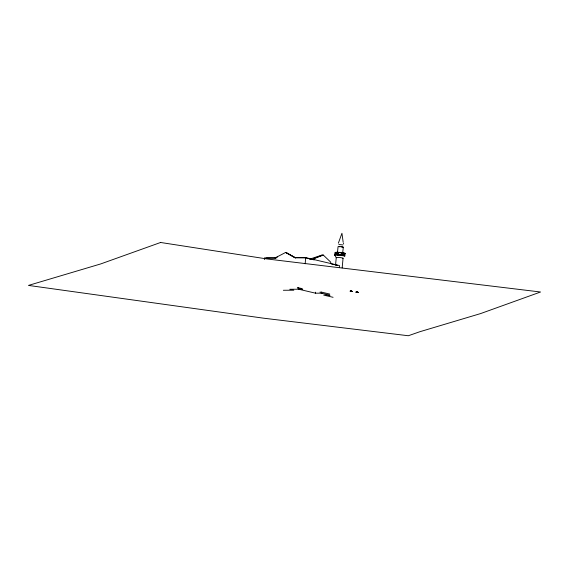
<?xml version="1.0" encoding="UTF-8"?>
<svg xmlns="http://www.w3.org/2000/svg" width="569" height="569" viewBox="0 0 569 569"><rect width="100%" height="100%" fill="white"/><g stroke="black" fill="none" stroke-linecap="round" stroke-linejoin="round"><path stroke-width="0.85" d="M337.538 255.026L337.659 253.596M264.379 259.606L264.542 257.849L276.2 257.992L266.42 258.042M302.167 288.647L302.103 289.386L298.078 288.44L298.149 287.701L297.324 287.708M333.071 297.303L323.697 295.105L329.679 295.069L321.122 293.17L322.118 293.277L321.755 293.17L315.532 293.184L298.682 289.223L298.753 288.44L298.078 288.44M305.148 263.817L305.717 257.643L294.913 257.7L285.624 252.458L275.353 257.793M323.22 254.997L314.707 258.404L314.586 259.727L313.555 259.734L313.675 258.411L323.22 254.997L330.753 262.174L330.632 263.497M315.532 293.184L315.624 292.182M321.521 293.156L321.613 292.153L319.899 292.16M335.731 253.049L335.575 255.218L334.999 255.154L335.198 253.013L336.322 253.255M335.041 255.182L335.241 253.041C335.006 252.003 338.719 252.707 339.693 252.714M335.589 264.706L336.243 257.672L334.771 255.012L338.327 254.777L338.527 252.636L335.93 252.679L335.532 255.189M341.137 246.697L338.05 246.669L337.232 255.211L340.354 255.161M338.278 252.558L338.327 254.777M338.356 252.629L338.157 254.77L338.107 252.551L338.527 252.636M339.33 267.338L339.494 265.581L305.717 257.643M342.303 255.78L343.327 247.174L341.542 246.825M342.168 267.899L343.064 258.226M343.911 256.05L344.11 253.909L344.693 253.973M344.039 256.036L344.302 253.468L344.878 253.511L344.686 255.652A5.157 0.605 5.3 0 1 344.537 256.107L344.786 253.482M344.451 255.801A4.602 0.541 5.3 0 0 344.195 255.637L344.394 253.497L342.033 252.977M344.437 255.41L344.572 253.987M350.227 291.221L352.183 291.321L350.248 290.994L350.788 290.887L352.175 291.428L350.227 291.221L350.973 290.645L350.518 290.681M356.592 292.196C360.625 292.231 354.949 293.063 356.294 291.733M357.972 292.331L356.073 292.11M335.404 254.727L335.632 252.586M335.866 254.805L336.094 252.664L335.475 252.6L335.276 254.741L339.494 254.855M343.612 243.98L343.584 243.262M338.363 243.198L341.941 233.254L343.185 242.358M356.607 292.075C357.844 291.157 358.79 292.786 356.116 291.997L357.51 292.26M338.839 244.528L342.901 244.919M343.327 247.174L342.709 247.351M350.646 290.752L350.497 291.2L352.175 291.428M320.034 256.185L322.189 255.004L309.586 259.201M275.083 257.992L277.402 257.06M335.93 252.679L335.774 253.077M350.383 290.766L350.909 290.731M350.241 291.115L350.824 291.029M356.066 292.238L356.599 292.132M358.029 292.302L357.488 292.487M339.103 246.662L339.501 246.654M342.709 253.973L344.238 253.895A4.602 0.541 5.3 0 0 344.394 253.497M343.022 254.051L344.736 253.966A5.157 0.605 5.3 0 0 344.914 253.525L340.888 252.828M294.913 257.7L305.532 257.849L313.555 259.734M313.675 258.411L314.707 258.404M335.845 265.396L337.623 265.382L331.208 263.874M298.682 289.223L289.763 289.272L293.789 290.218L283.334 290.268M344.103 255.609L344.686 255.652L340.689 254.969M339.65 252.643L340.987 252.778M339.451 254.784L340.788 254.919M341.03 246.754L341.805 246.782M336.777 253.447L337.95 253.568M341.834 255.118L344.195 255.637M356.329 292.217L358.015 292.445M341.997 246.896L342.602 247.053M337.133 253.433L335.255 253.049M285.624 252.458L295.752 257.892M321.613 292.153L329.771 294.066M298.149 287.701L301.364 288.462M298.753 288.44L302.772 289.379M335.674 255.389L334.771 255.012M286.463 252.657L295.354 257.835M336.435 257.793A3.435 0.398 5.3 0 1 339.807 257.558A3.435 0.398 5.3 0 1 342.751 258.404M337.929 253.383A5.157 0.605 5.3 0 1 335.909 252.302A5.157 0.605 5.3 0 1 343.747 252.942A5.157 0.605 5.3 0 1 343.043 253.802M337.154 253.177A4.602 0.541 5.3 0 1 336.876 252.359A4.602 0.541 5.3 0 1 343.626 253.013A4.602 0.541 5.3 0 1 342.73 253.717M341.464 252.906L341.265 255.047L341.464 252.906M341.741 252.942L341.549 255.083L341.741 252.942M329.01 295.51L329.984 295.631L329.074 295.503M160.607 242.479L100.677 263.945L28.45 285.418L263.475 318.171L408.329 335.746L419.886 331.713L480.613 313.576L540.55 292.004L266.939 258.945L160.607 242.479"/></g></svg>
